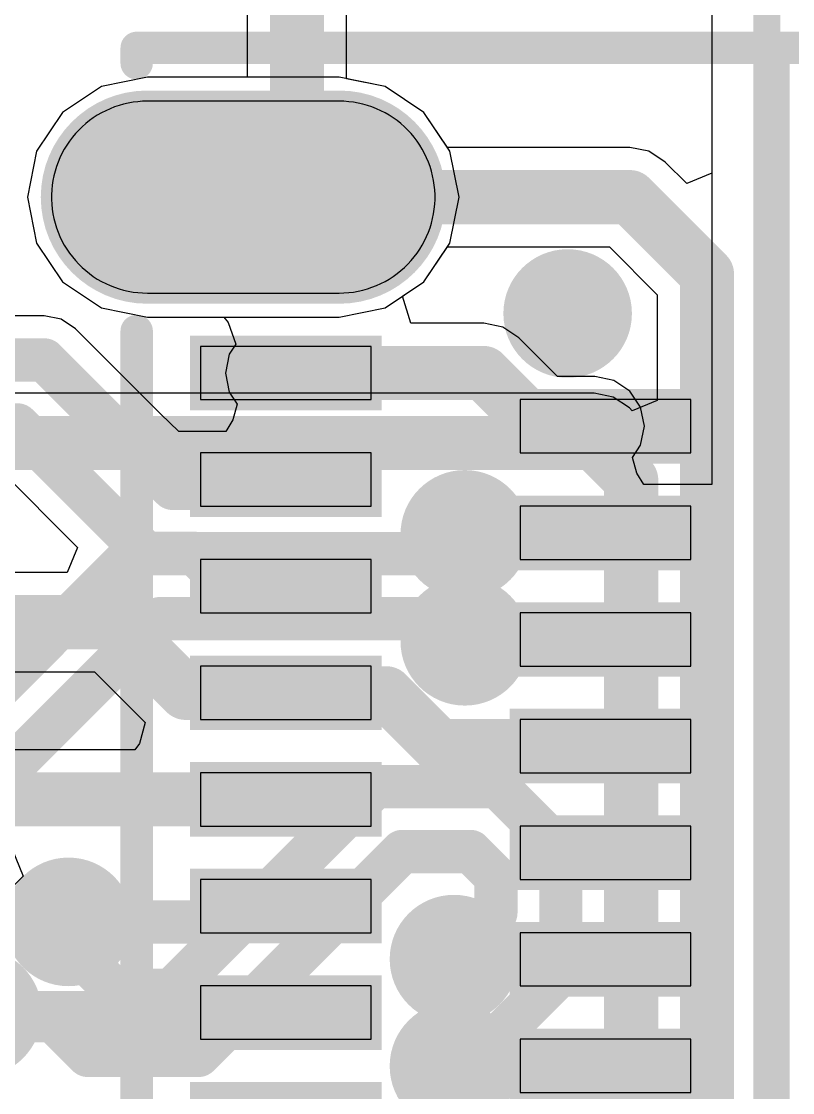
# Model space of a CAD drawing. Header units: inches. Extents: x -14.1 to 26.4, y -2.7 to 26.9.
# Drawn here: x 9.5 to 13.12, y 6.46 to 11.48 of the extents above; entities that cross this region are included whole.
import ezdxf

# ---------------------------------------------------------------- set-up
doc = ezdxf.new("R2010")
doc.units = ezdxf.units.IN
for name, color, linetype in [('Board Outline', 216, 'Continuous'), ('Bottom Layer', 5, 'Continuous'), ('Bottom Solder', 6, 'Continuous'), ('Multi-Layer', 9, 'Continuous'), ('Pad Holes', 156, 'Continuous'), ('Top Layer', 1, 'Continuous'), ('Top Overlay', 2, 'Continuous'), ('Top Paste', 8, 'Continuous'), ('Top Solder', 216, 'Continuous'), ('Via Holes', 16, 'Continuous')]:
    doc.layers.add(name, color=color, linetype=linetype)

# ---------------------------------------------------------------- blocks, each defined once
blk = doc.blocks.new('USB4155_03_C_5')
at = {"layer": 'Bottom Layer'}
h = blk.add_hatch(color=5, dxfattribs=at)
edge = h.paths.add_edge_path()
edge.add_arc((3.700018, 0.39979092), 0.4499991, 180, 360)
edge.add_line((4.150017099999999, 0.39979092), (4.150017099999999, 1.29978912))
edge.add_arc((3.700018, 1.29978912), 0.4499991, 0, 180)
edge.add_line((3.2500189, 1.29978912), (3.2500189, 0.39979092))
at = {"layer": 'Bottom Solder'}
h = blk.add_hatch(color=6, dxfattribs=at)
edge = h.paths.add_edge_path()
edge.add_arc((3.700018, 0.39979092), 0.5000117000000001, 180, 360)
edge.add_line((4.2000297, 0.39979092), (4.2000297, 1.29978912))
edge.add_arc((3.700018, 1.29978912), 0.5000117000000001, 0, 180)
edge.add_line((3.2000063, 1.29978912), (3.2000063, 0.39979092))
at = {"layer": 'Multi-Layer'}
h = blk.add_hatch(color=9, dxfattribs=at)
edge = h.paths.add_edge_path()
edge.add_arc((3.700018, 0.39979092), 0.4499991, 180, 360)
edge.add_line((4.150017099999999, 0.39979092), (4.150017099999999, 1.29978912))
edge.add_arc((3.700018, 1.29978912), 0.4499991, 0, 180)
edge.add_line((3.2500189, 1.29978912), (3.2500189, 0.39979092))
at = {"layer": 'Pad Holes'}
h = blk.add_hatch(color=7, dxfattribs=at)
edge = h.paths.add_edge_path()
edge.add_arc((3.699992599999999, 0.44999402), 0.2500122, 180, 360)
edge.add_line((3.950004799999999, 0.44999402), (3.950004799999999, 1.24996702))
edge.add_arc((3.699992599999999, 1.24996702), 0.2500122, 0, 180)
edge.add_line((3.449980399999999, 1.24996702), (3.449980399999999, 0.4499940200000001))
at = {"layer": 'Top Layer'}
h = blk.add_hatch(color=1, dxfattribs=at)
edge = h.paths.add_edge_path()
edge.add_arc((3.700018, 0.39979092), 0.4499991, 180, 360)
edge.add_line((4.150017099999999, 0.39979092), (4.150017099999999, 1.29978912))
edge.add_arc((3.700018, 1.29978912), 0.4499991, 0, 180)
edge.add_line((3.2500189, 1.29978912), (3.2500189, 0.39979092))
for points in [[(-0.2499741, 1.04989122), (3.81e-05, 1.04989122), (3.81e-05, 0.24989282), (-0.2499741, 0.24989282)], [(0.2498979, 1.04989122), (0.4999101, 1.04989122), (0.4999101, 0.24989282), (0.2498979, 0.24989282)], [(0.7500239, 1.04989122), (1.0000361, 1.04989122), (1.0000361, 0.24989282), (0.7500239, 0.24989282)], [(1.2498959, 1.04989122), (1.4999081, 1.04989122), (1.4999081, 0.24989282), (1.2498959, 0.24989282)], [(1.7500219, 1.04989122), (2.0000341, 1.04989122), (2.0000341, 0.24989282), (1.7500219, 0.24989282)], [(2.2498939, 1.04989122), (2.4999061, 1.04989122), (2.4999061, 0.24989282), (2.2498939, 0.24989282)], [(2.7500199, 1.04989122), (3.0000321, 1.04989122), (3.0000321, 0.24989282), (2.7500199, 0.24989282)], [(-0.4999101, -0.44997878), (-0.2498979, -0.44997878), (-0.2498979, -1.24997718), (-0.4999101, -1.24997718)], [(-3.81e-05, -0.44997878), (0.2499741, -0.44997878), (0.2499741, -1.24997718), (-3.81e-05, -1.24997718)], [(0.5000879, -0.44997878), (0.7501000999999999, -0.44997878), (0.7501000999999999, -1.24997718), (0.5000879, -1.24997718)], [(0.9999599, -0.44997878), (1.2499721, -0.44997878), (1.2499721, -1.24997718), (0.9999599, -1.24997718)], [(1.5000859, -0.44997878), (1.7500981, -0.44997878), (1.7500981, -1.24997718), (1.5000859, -1.24997718)], [(1.9999579, -0.44997878), (2.2499701, -0.44997878), (2.2499701, -1.24997718), (1.9999579, -1.24997718)], [(2.5000839, -0.44997878), (2.7500961, -0.44997878), (2.7500961, -1.24997718), (2.5000839, -1.24997718)]]:
    blk.add_hatch(color=1, dxfattribs=at).paths.add_polyline_path(points)
at = {"layer": 'Top Solder'}
h = blk.add_hatch(color=216, dxfattribs=at)
edge = h.paths.add_edge_path()
edge.add_arc((3.700018, 0.39979092), 0.5000117000000001, 180, 360)
edge.add_line((4.2000297, 0.39979092), (4.2000297, 1.29978912))
edge.add_arc((3.700018, 1.29978912), 0.5000117000000001, 0, 180)
edge.add_line((3.2000063, 1.29978912), (3.2000063, 0.39979092))
for points in [[(-0.8001127, 1.09990382), (-0.4500753, 1.09990382), (-0.4500753, 0.19988022), (-0.8001127, 0.19988022)], [(-0.2999867, 1.09990382), (0.0500507, 1.09990382), (0.0500507, 0.19988022), (-0.2999867, 0.19988022)], [(0.1998853, 1.09990382), (0.5499227, 1.09990382), (0.5499227, 0.19988022), (0.1998853, 0.19988022)], [(0.7000113, 1.09990382), (1.0500487, 1.09990382), (1.0500487, 0.19988022), (0.7000113, 0.19988022)], [(1.1998833, 1.09990382), (1.5499207, 1.09990382), (1.5499207, 0.19988022), (1.1998833, 0.19988022)], [(1.7000093, 1.09990382), (2.0500467, 1.09990382), (2.0500467, 0.19988022), (1.7000093, 0.19988022)], [(2.1998813, 1.09990382), (2.5499187, 1.09990382), (2.5499187, 0.19988022), (2.1998813, 0.19988022)], [(2.7000073, 1.09990382), (3.0500447, 1.09990382), (3.0500447, 0.19988022), (2.7000073, 0.19988022)], [(-0.5499227, -0.3999661799999999), (-0.1998853, -0.3999661799999999), (-0.1998853, -1.29998978), (-0.5499227, -1.29998978)], [(-0.0500507, -0.3999661799999999), (0.2999867, -0.3999661799999999), (0.2999867, -1.29998978), (-0.0500507, -1.29998978)], [(0.4500753, -0.3999661799999999), (0.8001127, -0.3999661799999999), (0.8001127, -1.29998978), (0.4500753, -1.29998978)], [(0.9499473, -0.3999661799999999), (1.2999847, -0.3999661799999999), (1.2999847, -1.29998978), (0.9499473, -1.29998978)], [(1.4500733, -0.3999661799999999), (1.8001107, -0.3999661799999999), (1.8001107, -1.29998978), (1.4500733, -1.29998978)], [(1.9499453, -0.3999661799999999), (2.2999827, -0.3999661799999999), (2.2999827, -1.29998978), (1.9499453, -1.29998978)], [(2.4500713, -0.3999661799999999), (2.8001087, -0.3999661799999999), (2.8001087, -1.29998978), (2.4500713, -1.29998978)]]:
    blk.add_hatch(color=216, dxfattribs=at).paths.add_polyline_path(points)
at = {"layer": 'Top Overlay'}
for points in [[(-3.0718506, 1.34989062, 0.15199868, 0.15199868, 0), (3.0718506, 1.34989062, 0.15199868, 0.15199868, 0)], [(4.3281854, 1.34989062, 0.15199868, 0.15199868, 0), (4.400042, 1.34989062, 0.15199868, 0.15199868, 0)], [(4.400042, 1.34989062, 0.15199868, 0.15199868, 0), (4.400042, -14.15010378, 0.15199868, 0.15199868, 0)], [(-4.3999912, -1.65012878, 0.127, 0.127, 0), (4.4000166, -1.65012878, 0.127, 0.127, 0)]]:
    blk.add_lwpolyline(points, format="xyseb", dxfattribs=at)
for points in [[(3.0338522, 1.34989062, 0.07599934, 0.07599934, 1), (3.109849, 1.34989062, 0.07599934, 0.07599934, 1)], [(4.290187, 1.34989062, 0.07599934, 0.07599934, 1), (4.3661838, 1.34989062, 0.07599934, 0.07599934, 1)], [(4.3620436, 1.34989062, 0.07599934, 0.07599934, 1), (4.438040399999999, 1.34989062, 0.07599934, 0.07599934, 1)], [(4.3620436, 1.34989062, 0.07599934, 0.07599934, 1), (4.438040399999999, 1.34989062, 0.07599934, 0.07599934, 1)], [(4.368266599999999, -1.65012878, 0.0635, 0.0635, 1), (4.4317666, -1.65012878, 0.0635, 0.0635, 1)]]:
    blk.add_lwpolyline(points, format="xyseb", close=True, dxfattribs=at)
at = {"layer": 'Top Paste'}
for p, q in [((3.5149028, 1.71008802), (3.4946844, 1.70035982)), ((3.535578399999999, 1.71880022), (3.5149028, 1.71008802)), ((3.5566604, 1.72647102), (3.535578399999999, 1.71880022)), ((3.5781234, 1.73310042), (3.5566604, 1.72647102)), ((3.599865799999999, 1.73863762), (3.5781234, 1.73310042)), ((3.6218368, 1.74308262), (3.599865799999999, 1.73863762)), ((3.6440364, 1.74643542), (3.6218368, 1.74308262)), ((3.666363, 1.74864522), (3.6440364, 1.74643542)), ((3.6887658, 1.74976282), (3.666363, 1.74864522)), ((3.6887658, 1.74976282), (3.6887658, 1.74976282)), ((3.7112194, 1.74976282), (3.6887658, 1.74976282)), ((3.7336222, 1.74864522), (3.7112194, 1.74976282)), ((3.7559488, 1.74643542), (3.7336222, 1.74864522)), ((3.7781484, 1.74308262), (3.7559488, 1.74643542)), ((3.8001194, 1.73863762), (3.7781484, 1.74308262)), ((3.821861799999999, 1.73310042), (3.8001194, 1.73863762)), ((3.8433248, 1.72647102), (3.821861799999999, 1.73310042)), ((3.8644068, 1.71880022), (3.8433248, 1.72647102)), ((3.8850824, 1.71008802), (3.8644068, 1.71880022)), ((3.9053008, 1.70035982), (3.8850824, 1.71008802)), ((3.4373058, 1.66528242), (3.419424199999999, 1.65174422)), ((3.4558478, 1.67793162), (3.4373058, 1.66528242)), ((3.474999399999999, 1.68961562), (3.4558478, 1.67793162)), ((3.4946844, 1.70035982), (3.474999399999999, 1.68961562)), ((3.9250112, 1.68961562), (3.9053008, 1.70035982)), ((3.9441374, 1.67793162), (3.9250112, 1.68961562)), ((3.9626794, 1.66528242), (3.9441374, 1.67793162)), ((3.980561, 1.65174422), (3.9626794, 1.66528242)), ((3.3857692, 1.62205162), (3.3701228, 1.60599882)), ((3.4022284, 1.63731702), (3.3857692, 1.62205162)), ((3.419424199999999, 1.65174422), (3.4022284, 1.63731702)), ((3.9977568, 1.63731702), (3.980561, 1.65174422)), ((4.014216, 1.62205162), (3.9977568, 1.63731702)), ((4.0298624, 1.60599882), (4.014216, 1.62205162)), ((3.3412684, 1.57163262), (3.3281874, 1.55339542)), ((3.355263799999999, 1.58915862), (3.3412684, 1.57163262)), ((3.3701228, 1.60599882), (3.355263799999999, 1.58915862)), ((4.044721399999999, 1.58915862), (4.0298624, 1.60599882)), ((4.058716799999999, 1.57163262), (4.044721399999999, 1.58915862)), ((4.0717978, 1.55339542), (4.058716799999999, 1.57163262)), ((3.304794, 1.51511762), (3.294557799999999, 1.49515322)), ((3.3159954, 1.53454862), (3.304794, 1.51511762)), ((3.3281874, 1.55339542), (3.3159954, 1.53454862)), ((4.0839898, 1.53454862), (4.0717978, 1.55339542)), ((4.0951912, 1.51511762), (4.0839898, 1.53454862)), ((4.1054274, 1.49515322), (4.0951912, 1.51511762)), ((3.2853122, 1.47470622), (3.277108, 1.45382742)), ((3.294557799999999, 1.49515322), (3.2853122, 1.47470622)), ((4.114673, 1.47470622), (4.1054274, 1.49515322)), ((4.1228772, 1.45382742), (4.114673, 1.47470622)), ((3.2639, 1.41095222), (3.2588962, 1.38908282)), ((3.2699706, 1.43254222), (3.2639, 1.41095222)), ((3.277108, 1.45382742), (3.2699706, 1.43254222)), ((4.1300146, 1.43254222), (4.1228772, 1.45382742)), ((4.1360852, 1.41095222), (4.1300146, 1.43254222)), ((4.141089, 1.38908282), (4.1360852, 1.41095222)), ((3.25501, 1.36698482), (3.252215999999999, 1.34470902)), ((3.2588962, 1.38908282), (3.25501, 1.36698482)), ((4.1449752, 1.36698482), (4.141089, 1.38908282)), ((4.1477692, 1.34470902), (4.1449752, 1.36698482)), ((3.2505396, 1.32233162), (3.2499808, 1.29990342)), ((3.252215999999999, 1.34470902), (3.2505396, 1.32233162)), ((4.1494456, 1.32233162), (4.1477692, 1.34470902)), ((4.1500044, 1.29990342), (4.1494456, 1.32233162)), ((3.2499808, 1.29990342), (3.2499808, 0.39990522)), ((4.1500044, 0.39990522), (4.1500044, 1.29990342)), ((-0.249936, 1.04991662), (-0.249936, 1.04991662)), ((-0.249936, 1.04991662), (-0.249936, 0.24991822)), ((5.079999999999999e-05, 1.04991662), (-0.249936, 1.04991662)), ((5.079999999999999e-05, 0.24991822), (5.079999999999999e-05, 1.04991662)), ((0.49993042, 1.04989122), (0.24993092, 1.04989122)), ((0.24993092, 1.04989122), (0.24993092, 0.24989282)), ((0.49993042, 0.24989282), (0.49993042, 1.04989122)), ((1.00005642, 1.04989122), (0.7500569199999999, 1.04989122)), ((0.7500569199999999, 1.04989122), (0.7500569199999999, 0.24989282)), ((1.00005642, 0.24989282), (1.00005642, 1.04989122)), ((1.4999208, 1.04989122), (1.249934, 1.04989122)), ((1.249934, 1.04989122), (1.249934, 0.24989282)), ((1.4999208, 0.24989282), (1.4999208, 1.04989122)), ((1.75005492, 1.04989122), (1.75005492, 1.04989122)), ((1.75005492, 1.04989122), (1.75005492, 0.24989282)), ((2.00005442, 1.04989122), (1.75005492, 1.04989122)), ((2.00005442, 0.24989282), (2.00005442, 1.04989122)), ((2.249932, 1.04989122), (2.249932, 1.04989122)), ((2.249932, 1.04989122), (2.249932, 0.24989282)), ((2.4999188, 1.04989122), (2.249932, 1.04989122)), ((2.4999188, 0.24989282), (2.4999188, 1.04989122)), ((2.750058, 1.04989122), (2.750058, 1.04989122)), ((2.750058, 1.04989122), (2.750058, 0.24989282)), ((3.0000448, 1.04989122), (2.750058, 1.04989122)), ((3.0000448, 0.24989282), (3.0000448, 1.04989122)), ((3.2499808, 0.39990522), (3.2505396, 0.3774770199999999)), ((3.2505396, 0.3774770199999999), (3.252215999999999, 0.3550996199999999)), ((3.252215999999999, 0.3550996199999999), (3.25501, 0.33282382)), ((4.1449752, 0.33282382), (4.1477692, 0.3550996199999999)), ((4.1477692, 0.3550996199999999), (4.1494456, 0.3774770199999999)), ((4.1494456, 0.3774770199999999), (4.1500044, 0.39990522)), ((3.25501, 0.33282382), (3.2588962, 0.31072582)), ((3.2588962, 0.31072582), (3.2639, 0.28885642)), ((4.1360852, 0.28885642), (4.141089, 0.31072582)), ((4.141089, 0.31072582), (4.1449752, 0.33282382)), ((3.2639, 0.28885642), (3.2699706, 0.26726642)), ((3.2699706, 0.26726642), (3.277108, 0.24598122)), ((4.1228772, 0.24598122), (4.1300146, 0.26726642)), ((4.1300146, 0.26726642), (4.1360852, 0.28885642)), ((-0.249936, 0.24991822), (5.079999999999999e-05, 0.24991822)), ((0.24993092, 0.24989282), (0.49993042, 0.24989282)), ((0.49993042, 0.24989282), (0.49993042, 0.24989282)), ((0.7500569199999999, 0.24989282), (1.00005642, 0.24989282)), ((1.00005642, 0.24989282), (1.00005642, 0.24989282)), ((1.249934, 0.24989282), (1.4999208, 0.24989282)), ((1.4999208, 0.24989282), (1.4999208, 0.24989282)), ((1.75005492, 0.24989282), (2.00005442, 0.24989282)), ((2.249932, 0.24989282), (2.4999188, 0.24989282)), ((2.750058, 0.24989282), (3.0000448, 0.24989282)), ((3.277108, 0.24598122), (3.2853122, 0.22510242)), ((3.2853122, 0.22510242), (3.294557799999999, 0.20465542)), ((3.294557799999999, 0.20465542), (3.304794, 0.18469102)), ((4.0951912, 0.18469102), (4.1054274, 0.20465542)), ((4.1054274, 0.20465542), (4.114673, 0.22510242)), ((4.114673, 0.22510242), (4.1228772, 0.24598122)), ((3.304794, 0.18469102), (3.3159954, 0.16526002)), ((3.3159954, 0.16526002), (3.3281874, 0.14641322)), ((4.0717978, 0.14641322), (4.0839898, 0.16526002)), ((4.0839898, 0.16526002), (4.0951912, 0.18469102)), ((3.3281874, 0.14641322), (3.3412684, 0.12817602)), ((3.3412684, 0.12817602), (3.355263799999999, 0.11065002)), ((3.355263799999999, 0.11065002), (3.3701228, 0.09380982)), ((4.0298624, 0.09380982), (4.044721399999999, 0.11065002)), ((4.044721399999999, 0.11065002), (4.058716799999999, 0.12817602)), ((4.058716799999999, 0.12817602), (4.0717978, 0.14641322)), ((3.3701228, 0.09380982), (3.3857692, 0.07775702)), ((3.3857692, 0.07775702), (3.4022284, 0.06249161999999999)), ((3.4022284, 0.06249161999999999), (3.419424199999999, 0.04806442)), ((3.980561, 0.04806442), (3.9977568, 0.06249161999999999)), ((3.9977568, 0.06249161999999999), (4.014216, 0.07775702)), ((4.014216, 0.07775702), (4.0298624, 0.09380982)), ((3.419424199999999, 0.04806442), (3.4373058, 0.03452622)), ((3.4373058, 0.03452622), (3.4558478, 0.02187702)), ((3.4558478, 0.02187702), (3.474999399999999, 0.01019302)), ((3.474999399999999, 0.01019302), (3.4946844, -0.00055118)), ((3.9053008, -0.00055118), (3.9250112, 0.01019302)), ((3.9250112, 0.01019302), (3.9441374, 0.02187702)), ((3.9441374, 0.02187702), (3.9626794, 0.03452622)), ((3.9626794, 0.03452622), (3.980561, 0.04806442)), ((3.4946844, -0.00055118), (3.5149028, -0.01027938)), ((3.5149028, -0.01027938), (3.535578399999999, -0.01899158)), ((3.535578399999999, -0.01899158), (3.5566604, -0.02666238)), ((3.5566604, -0.02666238), (3.5781234, -0.03329177999999999)), ((3.5781234, -0.03329177999999999), (3.599865799999999, -0.03882898)), ((3.599865799999999, -0.03882898), (3.6218368, -0.04327398)), ((3.6218368, -0.04327398), (3.6440364, -0.04662678)), ((3.6440364, -0.04662678), (3.666363, -0.04883658)), ((3.666363, -0.04883658), (3.6887658, -0.04995418)), ((3.6887658, -0.04995418), (3.7112194, -0.04995418)), ((3.7112194, -0.04995418), (3.7336222, -0.04883658)), ((3.7336222, -0.04883658), (3.7559488, -0.04662678)), ((3.7559488, -0.04662678), (3.7781484, -0.04327398)), ((3.7781484, -0.04327398), (3.8001194, -0.03882898)), ((3.8001194, -0.03882898), (3.821861799999999, -0.03329177999999999)), ((3.821861799999999, -0.03329177999999999), (3.8433248, -0.02666238)), ((3.8433248, -0.02666238), (3.8644068, -0.01899158)), ((3.8644068, -0.01899158), (3.8850824, -0.01027938)), ((3.8850824, -0.01027938), (3.9053008, -0.00055118)), ((-0.4999228, -0.45005498), (-0.4999228, -0.45005498)), ((-0.4999228, -0.45005498), (-0.4999228, -1.25005338)), ((-0.249936, -0.45005498), (-0.4999228, -0.45005498)), ((-0.249936, -1.25005338), (-0.249936, -0.45005498)), ((0.24994362, -0.45008038), (-5.588e-05, -0.45008038)), ((-5.588e-05, -0.45008038), (-5.588e-05, -1.25007878)), ((0.24994362, -1.25007878), (0.24994362, -0.45008038)), ((0.750062, -0.45008038), (0.5000751999999999, -0.45008038)), ((0.5000751999999999, -0.45008038), (0.5000751999999999, -1.25007878)), ((0.750062, -1.25007878), (0.750062, -0.45008038)), ((1.24994162, -0.45008038), (0.9999421199999999, -0.45008038)), ((0.9999421199999999, -0.45008038), (0.9999421199999999, -1.25007878)), ((1.24994162, -1.25007878), (1.24994162, -0.45008038)), ((1.50006812, -0.45008038), (1.50006812, -0.45008038)), ((1.50006812, -0.45008038), (1.50006812, -1.25007878)), ((1.75006762, -0.45008038), (1.50006812, -0.45008038)), ((1.75006762, -1.25007878), (1.75006762, -0.45008038)), ((1.99994012, -0.45008038), (1.99994012, -0.45008038)), ((1.99994012, -0.45008038), (1.99994012, -1.25007878)), ((2.249932, -0.45008038), (1.99994012, -0.45008038)), ((2.249932, -1.25007878), (2.249932, -0.45008038)), ((2.50006612, -0.45008038), (2.50006612, -0.45008038)), ((2.50006612, -0.45008038), (2.50006612, -1.25007878)), ((2.75006562, -0.45008038), (2.50006612, -0.45008038)), ((2.75006562, -1.25007878), (2.75006562, -0.45008038)), ((-0.4999228, -1.25005338), (-0.249936, -1.25005338)), ((-5.588e-05, -1.25007878), (0.24994362, -1.25007878)), ((0.24994362, -1.25007878), (0.24994362, -1.25007878)), ((0.5000751999999999, -1.25007878), (0.750062, -1.25007878)), ((0.750062, -1.25007878), (0.750062, -1.25007878)), ((0.9999421199999999, -1.25007878), (1.24994162, -1.25007878)), ((1.24994162, -1.25007878), (1.24994162, -1.25007878)), ((1.50006812, -1.25007878), (1.75006762, -1.25007878)), ((1.99994012, -1.25007878), (2.249932, -1.25007878)), ((2.50006612, -1.25007878), (2.75006562, -1.25007878))]:
    blk.add_line(p, q, dxfattribs=at)

msp = doc.modelspace()

# ---------------------------------------------------------------- hatches: boundary and pattern name
at = {"layer": 'Bottom Layer'}
h = msp.add_hatch(color=5, dxfattribs=at)
edge = h.paths.add_edge_path()
edge.add_arc((12.065, 10.1092), 0.1999996, 0, 360)
h = msp.add_hatch(color=5, dxfattribs=at)
edge = h.paths.add_edge_path()
edge.add_arc((11.5824, 9.07333974), 0.1999996, 0, 360)
h = msp.add_hatch(color=5, dxfattribs=at)
edge = h.paths.add_edge_path()
edge.add_arc((11.5824, 8.571740539999999), 0.1999996, 0, 360)
h = msp.add_hatch(color=5, dxfattribs=at)
edge = h.paths.add_edge_path()
edge.add_arc((9.722926959999999, 7.255723359999999), 0.1999996, 0, 360)
h = msp.add_hatch(color=5, dxfattribs=at)
edge = h.paths.add_edge_path()
edge.add_arc((11.5316, 7.0808596), 0.1999996, 0, 360)
h = msp.add_hatch(color=5, dxfattribs=at)
edge = h.paths.add_edge_path()
edge.add_arc((11.5316, 6.579260399999999), 0.1999996, 0, 360)
at = {"layer": 'Bottom Solder'}
h = msp.add_hatch(color=6, dxfattribs=at)
edge = h.paths.add_edge_path()
edge.add_arc((12.065, 10.1092), 0.3015996, 0, 360)
h = msp.add_hatch(color=6, dxfattribs=at)
edge = h.paths.add_edge_path()
edge.add_arc((11.5824, 9.07333974), 0.3015996, 0, 360)
h = msp.add_hatch(color=6, dxfattribs=at)
edge = h.paths.add_edge_path()
edge.add_arc((11.5824, 8.571740539999999), 0.3015996, 0, 360)
h = msp.add_hatch(color=6, dxfattribs=at)
edge = h.paths.add_edge_path()
edge.add_arc((9.722926959999999, 7.255723359999999), 0.3015996, 0, 360)
h = msp.add_hatch(color=6, dxfattribs=at)
edge = h.paths.add_edge_path()
edge.add_arc((11.5316, 7.0808596), 0.3015996, 0, 360)
h = msp.add_hatch(color=6, dxfattribs=at)
edge = h.paths.add_edge_path()
edge.add_arc((9.296399999999998, 6.8291964), 0.3015996, 0, 360)
h = msp.add_hatch(color=6, dxfattribs=at)
edge = h.paths.add_edge_path()
edge.add_arc((11.5316, 6.579260399999999), 0.3015996, 0, 360)
at = {"layer": 'Top Layer'}
h = msp.add_hatch(color=1, dxfattribs=at)
edge = h.paths.add_edge_path()
edge.add_arc((12.065, 10.1092), 0.1999996, 0, 360)
h = msp.add_hatch(color=1, dxfattribs=at)
edge = h.paths.add_edge_path()
edge.add_arc((11.5824, 9.07333974), 0.1999996, 0, 360)
h = msp.add_hatch(color=1, dxfattribs=at)
edge = h.paths.add_edge_path()
edge.add_arc((11.5824, 8.571740539999999), 0.1999996, 0, 360)
h = msp.add_hatch(color=1, dxfattribs=at)
edge = h.paths.add_edge_path()
edge.add_arc((9.722926959999999, 7.255723359999999), 0.1999996, 0, 360)
h = msp.add_hatch(color=1, dxfattribs=at)
edge = h.paths.add_edge_path()
edge.add_arc((11.5316, 7.0808596), 0.1999996, 0, 360)
h = msp.add_hatch(color=1, dxfattribs=at)
edge = h.paths.add_edge_path()
edge.add_arc((11.5316, 6.579260399999999), 0.1999996, 0, 360)
at = {"layer": 'Top Solder'}
h = msp.add_hatch(color=216, dxfattribs=at)
edge = h.paths.add_edge_path()
edge.add_arc((12.065, 10.1092), 0.3015996, 0, 360)
h = msp.add_hatch(color=216, dxfattribs=at)
edge = h.paths.add_edge_path()
edge.add_arc((11.5824, 9.07333974), 0.3015996, 0, 360)
h = msp.add_hatch(color=216, dxfattribs=at)
edge = h.paths.add_edge_path()
edge.add_arc((11.5824, 8.571740539999999), 0.3015996, 0, 360)
h = msp.add_hatch(color=216, dxfattribs=at)
edge = h.paths.add_edge_path()
edge.add_arc((9.722926959999999, 7.255723359999999), 0.3015996, 0, 360)
h = msp.add_hatch(color=216, dxfattribs=at)
edge = h.paths.add_edge_path()
edge.add_arc((11.5316, 7.0808596), 0.3015996, 0, 360)
h = msp.add_hatch(color=216, dxfattribs=at)
edge = h.paths.add_edge_path()
edge.add_arc((9.296399999999998, 6.8291964), 0.3015996, 0, 360)
h = msp.add_hatch(color=216, dxfattribs=at)
edge = h.paths.add_edge_path()
edge.add_arc((11.5316, 6.579260399999999), 0.3015996, 0, 360)
at = {"layer": 'Via Holes'}
h = msp.add_hatch(color=7, dxfattribs=at)
edge = h.paths.add_edge_path()
edge.add_arc((12.065, 10.1092), 0.0999998, 0, 360)
h = msp.add_hatch(color=7, dxfattribs=at)
edge = h.paths.add_edge_path()
edge.add_arc((11.5824, 9.07333974), 0.0999998, 0, 360)
h = msp.add_hatch(color=7, dxfattribs=at)
edge = h.paths.add_edge_path()
edge.add_arc((11.5824, 8.571740539999999), 0.0999998, 0, 360)
h = msp.add_hatch(color=7, dxfattribs=at)
edge = h.paths.add_edge_path()
edge.add_arc((9.722926959999999, 7.255723359999999), 0.0999998, 0, 360)
h = msp.add_hatch(color=7, dxfattribs=at)
edge = h.paths.add_edge_path()
edge.add_arc((11.5316, 7.0808596), 0.0999998, 0, 360)
h = msp.add_hatch(color=7, dxfattribs=at)
edge = h.paths.add_edge_path()
edge.add_arc((11.5316, 6.579260399999999), 0.0999998, 0, 360)

# ---------------------------------------------------------------- linework, layer by layer
at = {"layer": 'Board Outline'}
msp.add_lwpolyline([(12.9999994, 0, 0.127, 0.127, 0), (12.9999994, 13.99999994, 0.127, 0.127, 0)], format="xyseb", dxfattribs=at)
at = {"layer": 'Bottom Layer'}
for p, q in [((12.74103624, 13.74103678), (12.74103624, 10.76692284)), ((10.0930329, 11.2174528), (9.87780854, 11.1746411)), ((10.9930311, 11.2174528), (10.0930329, 11.2174528)), ((11.20825546, 11.1746411), (10.9930311, 11.2174528)), ((9.87780854, 11.1746411), (9.69535018, 11.05272872)), ((11.39071382, 11.05272872), (11.20825546, 11.1746411)), ((9.69535018, 11.05272872), (9.573437799999999, 10.87027036)), ((11.5007136, 10.88809862), (11.39071382, 11.05272872)), ((9.573437799999999, 10.87027036), (9.5306261, 10.655046)), ((12.35738194, 10.88809862), (11.5007136, 10.88809862)), ((12.44657658, 10.87035672), (12.35738194, 10.88809862)), ((12.52219238, 10.81983104), (12.44657658, 10.87035672)), ((12.62370348, 10.71831994), (12.52219238, 10.81983104)), ((12.74103624, 10.76692284), (12.62370348, 10.71831994)), ((9.5306261, 10.655046), (9.573437799999999, 10.43982164)), ((9.573437799999999, 10.43982164), (9.69535018, 10.25736328)), ((11.39071382, 10.25736328), (11.50068058, 10.42194258)), ((11.50068058, 10.42194258), (12.26083908, 10.42194258)), ((12.26083908, 10.42194258), (12.48573576, 10.1970459)), ((9.69535018, 10.25736328), (9.87780854, 10.1354509)), ((11.20825546, 10.1354509), (11.39071382, 10.25736328)), ((12.48573576, 10.1970459), (12.48573576, 9.70142078)), ((9.87780854, 10.1354509), (10.0930329, 10.0926392)), ((10.9930311, 10.0926392), (11.20825546, 10.1354509)), ((10.0930329, 10.0926392), (10.9930311, 10.0926392)), ((12.18966066, 9.73501736), (8.93574286, 9.73501736)), ((12.2788553, 9.71727546), (12.18966066, 9.73501736)), ((12.3544711, 9.66674978), (12.2788553, 9.71727546)), ((12.48573576, 9.70142078), (12.368403, 9.652817879999999)), ((12.368403, 9.652817879999999), (12.3544711, 9.66674978))]:
    msp.add_line(p, q, dxfattribs=at)
for points in [[(10.5428415, 10.6550206, 0.254, 0.254, 0), (12.35738194, 10.6550206, 0.254, 0.254, 0)], [(12.35738194, 10.6550206, 0.254, 0.254, 0), (12.71881378, 10.29358876, 0.254, 0.254, 0)], [(12.71881378, 5.73892172, 0.254, 0.254, 0), (12.71881378, 10.29358876, 0.254, 0.254, 0)], [(8.839199999999998, 9.50193934, 0.254, 0.254, 0), (12.18966066, 9.50193934, 0.254, 0.254, 0)], [(12.18966066, 9.50193934, 0.254, 0.254, 0), (12.36321378, 9.32838622, 0.254, 0.254, 0)], [(12.36321378, 5.886213779999999, 0.254, 0.254, 0), (12.36321378, 9.32838622, 0.254, 0.254, 0)], [(11.43826262, 8.982455999999999, 0.2032, 0.2032, 0), (11.52914636, 9.07333974, 0.2032, 0.2032, 0)], [(11.52914636, 9.07333974, 0.2032, 0.2032, 0), (11.5824, 9.07333974, 0.2032, 0.2032, 0)], [(8.932799, 7.891398999999999, 0.2032, 0.2032, 0), (10.023856, 8.982455999999999, 0.2032, 0.2032, 0)], [(10.023856, 8.982455999999999, 0.2032, 0.2032, 0), (11.43826262, 8.982455999999999, 0.2032, 0.2032, 0)], [(9.0590497, 7.586598999999999, 0.2032, 0.2032, 0), (10.1501067, 8.677655999999999, 0.2032, 0.2032, 0)], [(10.1501067, 8.677655999999999, 0.2032, 0.2032, 0), (11.43074676, 8.677655999999999, 0.2032, 0.2032, 0)], [(11.43074676, 8.677655999999999, 0.2032, 0.2032, 0), (11.53666222, 8.571740539999999, 0.2032, 0.2032, 0)], [(11.53666222, 8.571740539999999, 0.2032, 0.2032, 0), (11.5824, 8.571740539999999, 0.2032, 0.2032, 0)], [(10.20621022, 6.9342, 0.2032, 0.2032, 0), (11.16246942, 7.890459199999999, 0.2032, 0.2032, 0)], [(11.16246942, 7.890459199999999, 0.2032, 0.2032, 0), (11.73543246, 7.890459199999999, 0.2032, 0.2032, 0)], [(11.73543246, 7.890459199999999, 0.2032, 0.2032, 0), (12.03301378, 7.592877879999999, 0.2032, 0.2032, 0)], [(10.33246092, 6.6294, 0.2032, 0.2032, 0), (11.28872012, 7.5856592, 0.2032, 0.2032, 0)], [(11.28872012, 7.5856592, 0.2032, 0.2032, 0), (11.60918176, 7.5856592, 0.2032, 0.2032, 0)], [(11.60918176, 7.5856592, 0.2032, 0.2032, 0), (11.72821378, 7.46662718, 0.2032, 0.2032, 0)], [(12.03301378, 7.0120637, 0.2032, 0.2032, 0), (12.03301378, 7.592877879999999, 0.2032, 0.2032, 0)], [(11.72821378, 7.298291219999999, 0.2032, 0.2032, 0), (11.72821378, 7.46662718, 0.2032, 0.2032, 0)], [(11.5316, 7.10167744, 0.2032, 0.2032, 0), (11.72821378, 7.298291219999999, 0.2032, 0.2032, 0)], [(6.25438932, 7.281799, 0.2032, 0.2032, 0), (9.696851319999999, 7.281799, 0.2032, 0.2032, 0)], [(9.696851319999999, 7.281799, 0.2032, 0.2032, 0), (9.722926959999999, 7.255723359999999, 0.2032, 0.2032, 0)], [(9.722926959999999, 7.202469719999999, 0.2032, 0.2032, 0), (9.722926959999999, 7.255723359999999, 0.2032, 0.2032, 0)], [(9.722926959999999, 7.202469719999999, 0.2032, 0.2032, 0), (9.82132656, 7.104070119999999, 0.2032, 0.2032, 0)], [(9.82132656, 7.053232019999999, 0.2032, 0.2032, 0), (9.82132656, 7.104070119999999, 0.2032, 0.2032, 0)], [(11.5316, 7.0808596, 0.2032, 0.2032, 0), (11.5316, 7.10167744, 0.2032, 0.2032, 0)], [(9.82132656, 7.053232019999999, 0.2032, 0.2032, 0), (9.94035858, 6.9342, 0.2032, 0.2032, 0)], [(11.69861008, 6.67766, 0.2032, 0.2032, 0), (12.03301378, 7.0120637, 0.2032, 0.2032, 0)], [(9.94035858, 6.9342, 0.2032, 0.2032, 0), (10.20621022, 6.9342, 0.2032, 0.2032, 0)], [(9.3340555, 6.791540899999999, 0.2032, 0.2032, 0), (9.65196698, 6.791540899999999, 0.2032, 0.2032, 0)], [(9.65196698, 6.791540899999999, 0.2032, 0.2032, 0), (9.81410788, 6.6294, 0.2032, 0.2032, 0)], [(11.58485364, 6.579260399999999, 0.2032, 0.2032, 0), (11.68325324, 6.67766, 0.2032, 0.2032, 0)], [(11.68325324, 6.67766, 0.2032, 0.2032, 0), (11.69861008, 6.67766, 0.2032, 0.2032, 0)], [(9.81410788, 6.6294, 0.2032, 0.2032, 0), (10.33246092, 6.6294, 0.2032, 0.2032, 0)], [(11.5316, 6.579260399999999, 0.2032, 0.2032, 0), (11.58485364, 6.579260399999999, 0.2032, 0.2032, 0)]]:
    msp.add_lwpolyline(points, format="xyseb", dxfattribs=at)
for points in [[(10.4793415, 10.6550206, 0.127, 0.127, 1), (10.6063415, 10.6550206, 0.127, 0.127, 1)], [(12.29388194, 10.6550206, 0.127, 0.127, 1), (12.42088194, 10.6550206, 0.127, 0.127, 1)], [(12.29388194, 10.6550206, 0.127, 0.127, 1), (12.42088194, 10.6550206, 0.127, 0.127, 1)], [(12.65531378, 10.29358876, 0.127, 0.127, 1), (12.78231378, 10.29358876, 0.127, 0.127, 1)], [(12.65531378, 10.29358876, 0.127, 0.127, 1), (12.78231378, 10.29358876, 0.127, 0.127, 1)], [(12.12616066, 9.50193934, 0.127, 0.127, 1), (12.25316066, 9.50193934, 0.127, 0.127, 1)], [(12.12616066, 9.50193934, 0.127, 0.127, 1), (12.25316066, 9.50193934, 0.127, 0.127, 1)], [(12.29971378, 9.32838622, 0.127, 0.127, 1), (12.42671378, 9.32838622, 0.127, 0.127, 1)], [(12.29971378, 9.32838622, 0.127, 0.127, 1), (12.42671378, 9.32838622, 0.127, 0.127, 1)], [(11.47834636, 9.07333974, 0.1016, 0.1016, 1), (11.57994636, 9.07333974, 0.1016, 0.1016, 1)], [(11.47834636, 9.07333974, 0.1016, 0.1016, 1), (11.57994636, 9.07333974, 0.1016, 0.1016, 1)], [(11.5316, 9.07333974, 0.1016, 0.1016, 1), (11.6332, 9.07333974, 0.1016, 0.1016, 1)], [(9.973056, 8.982455999999999, 0.1016, 0.1016, 1), (10.074656, 8.982455999999999, 0.1016, 0.1016, 1)], [(9.973056, 8.982455999999999, 0.1016, 0.1016, 1), (10.074656, 8.982455999999999, 0.1016, 0.1016, 1)], [(11.38746262, 8.982455999999999, 0.1016, 0.1016, 1), (11.48906262, 8.982455999999999, 0.1016, 0.1016, 1)], [(11.38746262, 8.982455999999999, 0.1016, 0.1016, 1), (11.48906262, 8.982455999999999, 0.1016, 0.1016, 1)], [(10.0993067, 8.677655999999999, 0.1016, 0.1016, 1), (10.2009067, 8.677655999999999, 0.1016, 0.1016, 1)], [(10.0993067, 8.677655999999999, 0.1016, 0.1016, 1), (10.2009067, 8.677655999999999, 0.1016, 0.1016, 1)], [(11.37994676, 8.677655999999999, 0.1016, 0.1016, 1), (11.48154676, 8.677655999999999, 0.1016, 0.1016, 1)], [(11.37994676, 8.677655999999999, 0.1016, 0.1016, 1), (11.48154676, 8.677655999999999, 0.1016, 0.1016, 1)], [(11.48586222, 8.571740539999999, 0.1016, 0.1016, 1), (11.58746222, 8.571740539999999, 0.1016, 0.1016, 1)], [(11.48586222, 8.571740539999999, 0.1016, 0.1016, 1), (11.58746222, 8.571740539999999, 0.1016, 0.1016, 1)], [(11.5316, 8.571740539999999, 0.1016, 0.1016, 1), (11.6332, 8.571740539999999, 0.1016, 0.1016, 1)], [(11.11166942, 7.890459199999999, 0.1016, 0.1016, 1), (11.21326942, 7.890459199999999, 0.1016, 0.1016, 1)], [(11.11166942, 7.890459199999999, 0.1016, 0.1016, 1), (11.21326942, 7.890459199999999, 0.1016, 0.1016, 1)], [(11.68463246, 7.890459199999999, 0.1016, 0.1016, 1), (11.78623246, 7.890459199999999, 0.1016, 0.1016, 1)], [(11.68463246, 7.890459199999999, 0.1016, 0.1016, 1), (11.78623246, 7.890459199999999, 0.1016, 0.1016, 1)], [(11.23792012, 7.5856592, 0.1016, 0.1016, 1), (11.33952012, 7.5856592, 0.1016, 0.1016, 1)], [(11.23792012, 7.5856592, 0.1016, 0.1016, 1), (11.33952012, 7.5856592, 0.1016, 0.1016, 1)], [(11.55838176, 7.5856592, 0.1016, 0.1016, 1), (11.65998176, 7.5856592, 0.1016, 0.1016, 1)], [(11.55838176, 7.5856592, 0.1016, 0.1016, 1), (11.65998176, 7.5856592, 0.1016, 0.1016, 1)], [(11.98221378, 7.592877879999999, 0.1016, 0.1016, 1), (12.08381378, 7.592877879999999, 0.1016, 0.1016, 1)], [(11.98221378, 7.592877879999999, 0.1016, 0.1016, 1), (12.08381378, 7.592877879999999, 0.1016, 0.1016, 1)], [(11.67741378, 7.46662718, 0.1016, 0.1016, 1), (11.77901378, 7.46662718, 0.1016, 0.1016, 1)], [(11.67741378, 7.46662718, 0.1016, 0.1016, 1), (11.77901378, 7.46662718, 0.1016, 0.1016, 1)], [(11.67741378, 7.298291219999999, 0.1016, 0.1016, 1), (11.77901378, 7.298291219999999, 0.1016, 0.1016, 1)], [(11.67741378, 7.298291219999999, 0.1016, 0.1016, 1), (11.77901378, 7.298291219999999, 0.1016, 0.1016, 1)], [(9.64605132, 7.281799, 0.1016, 0.1016, 1), (9.74765132, 7.281799, 0.1016, 0.1016, 1)], [(9.64605132, 7.281799, 0.1016, 0.1016, 1), (9.74765132, 7.281799, 0.1016, 0.1016, 1)], [(9.672126959999998, 7.255723359999999, 0.1016, 0.1016, 1), (9.77372696, 7.255723359999999, 0.1016, 0.1016, 1)], [(9.672126959999998, 7.255723359999999, 0.1016, 0.1016, 1), (9.77372696, 7.255723359999999, 0.1016, 0.1016, 1)], [(9.672126959999998, 7.202469719999999, 0.1016, 0.1016, 1), (9.77372696, 7.202469719999999, 0.1016, 0.1016, 1)], [(9.672126959999998, 7.202469719999999, 0.1016, 0.1016, 1), (9.77372696, 7.202469719999999, 0.1016, 0.1016, 1)], [(9.77052656, 7.104070119999999, 0.1016, 0.1016, 1), (9.87212656, 7.104070119999999, 0.1016, 0.1016, 1)], [(9.77052656, 7.104070119999999, 0.1016, 0.1016, 1), (9.87212656, 7.104070119999999, 0.1016, 0.1016, 1)], [(11.4808, 7.10167744, 0.1016, 0.1016, 1), (11.5824, 7.10167744, 0.1016, 0.1016, 1)], [(11.4808, 7.10167744, 0.1016, 0.1016, 1), (11.5824, 7.10167744, 0.1016, 0.1016, 1)], [(9.77052656, 7.053232019999999, 0.1016, 0.1016, 1), (9.87212656, 7.053232019999999, 0.1016, 0.1016, 1)], [(9.77052656, 7.053232019999999, 0.1016, 0.1016, 1), (9.87212656, 7.053232019999999, 0.1016, 0.1016, 1)], [(11.4808, 7.0808596, 0.1016, 0.1016, 1), (11.5824, 7.0808596, 0.1016, 0.1016, 1)], [(11.98221378, 7.0120637, 0.1016, 0.1016, 1), (12.08381378, 7.0120637, 0.1016, 0.1016, 1)], [(11.98221378, 7.0120637, 0.1016, 0.1016, 1), (12.08381378, 7.0120637, 0.1016, 0.1016, 1)], [(9.88955858, 6.9342, 0.1016, 0.1016, 1), (9.991158579999999, 6.9342, 0.1016, 0.1016, 1)], [(9.88955858, 6.9342, 0.1016, 0.1016, 1), (9.991158579999999, 6.9342, 0.1016, 0.1016, 1)], [(10.15541022, 6.9342, 0.1016, 0.1016, 1), (10.25701022, 6.9342, 0.1016, 0.1016, 1)], [(10.15541022, 6.9342, 0.1016, 0.1016, 1), (10.25701022, 6.9342, 0.1016, 0.1016, 1)], [(9.60116698, 6.791540899999999, 0.1016, 0.1016, 1), (9.70276698, 6.791540899999999, 0.1016, 0.1016, 1)], [(9.60116698, 6.791540899999999, 0.1016, 0.1016, 1), (9.70276698, 6.791540899999999, 0.1016, 0.1016, 1)], [(11.63245324, 6.67766, 0.1016, 0.1016, 1), (11.73405324, 6.67766, 0.1016, 0.1016, 1)], [(11.63245324, 6.67766, 0.1016, 0.1016, 1), (11.73405324, 6.67766, 0.1016, 0.1016, 1)], [(11.64781008, 6.67766, 0.1016, 0.1016, 1), (11.74941008, 6.67766, 0.1016, 0.1016, 1)], [(11.64781008, 6.67766, 0.1016, 0.1016, 1), (11.74941008, 6.67766, 0.1016, 0.1016, 1)], [(9.76330788, 6.6294, 0.1016, 0.1016, 1), (9.86490788, 6.6294, 0.1016, 0.1016, 1)], [(9.76330788, 6.6294, 0.1016, 0.1016, 1), (9.86490788, 6.6294, 0.1016, 0.1016, 1)], [(10.28166092, 6.6294, 0.1016, 0.1016, 1), (10.38326092, 6.6294, 0.1016, 0.1016, 1)], [(10.28166092, 6.6294, 0.1016, 0.1016, 1), (10.38326092, 6.6294, 0.1016, 0.1016, 1)], [(11.4808, 6.579260399999999, 0.1016, 0.1016, 1), (11.5824, 6.579260399999999, 0.1016, 0.1016, 1)], [(11.53405364, 6.579260399999999, 0.1016, 0.1016, 1), (11.63565364, 6.579260399999999, 0.1016, 0.1016, 1)], [(11.53405364, 6.579260399999999, 0.1016, 0.1016, 1), (11.63565364, 6.579260399999999, 0.1016, 0.1016, 1)]]:
    msp.add_lwpolyline(points, format="xyseb", close=True, dxfattribs=at)
at = {"layer": 'Top Layer'}
for p, q in [((12.74103624, 13.74103678), (12.74103624, 9.306598099999999)), ((10.56192198, 11.68040082), (10.56192198, 11.2174528)), ((11.02807802, 11.2104805), (11.02807802, 11.68040082)), ((10.0930329, 11.2174528), (9.87780854, 11.1746411)), ((10.56192198, 11.2174528), (10.0930329, 11.2174528)), ((11.20825546, 11.1746411), (11.02807802, 11.2104805)), ((9.87780854, 11.1746411), (9.69535018, 11.05272872)), ((11.39071382, 11.05272872), (11.20825546, 11.1746411)), ((9.69535018, 11.05272872), (9.573437799999999, 10.87027036)), ((11.5126262, 10.87027036), (11.39071382, 11.05272872)), ((9.573437799999999, 10.87027036), (9.5306261, 10.655046)), ((11.5554379, 10.655046), (11.5126262, 10.87027036)), ((9.5306261, 10.655046), (9.573437799999999, 10.43982164)), ((11.5126262, 10.43982164), (11.5554379, 10.655046)), ((9.573437799999999, 10.43982164), (9.69535018, 10.25736328)), ((11.39071382, 10.25736328), (11.5126262, 10.43982164)), ((9.69535018, 10.25736328), (9.87780854, 10.1354509)), ((11.29009426, 10.19013202), (11.39071382, 10.25736328)), ((11.32861844, 10.06313202), (11.29009426, 10.19013202)), ((9.87780854, 10.1354509), (10.0930329, 10.0926392)), ((9.60937626, 10.09857518), (2.71979136, 10.09857518)), ((9.60938896, 10.09857772), (9.60937626, 10.09857518)), ((9.68867506, 10.08280432), (9.60938896, 10.09857772)), ((9.755888539999999, 10.03789458), (9.68867506, 10.08280432)), ((10.0930329, 10.0926392), (10.45153358, 10.0926392)), ((10.45153358, 10.0926392), (10.47177992, 10.06651784)), ((10.47177992, 10.06651784), (10.50779204, 9.965639199999998)), ((11.6710587, 10.06313202), (11.32861844, 10.06313202)), ((11.76025334, 10.04539012), (11.6710587, 10.06313202)), ((10.15446534, 9.63931524), (9.755888539999999, 10.03789458)), ((11.83586914, 9.994864439999999), (11.76025334, 10.04539012)), ((10.50779204, 9.965639199999998), (10.47679388, 9.91924864)), ((12.0175401, 9.81319602), (11.83586914, 9.994864439999999)), ((10.47679388, 9.91924864), (10.45905198, 9.830054)), ((10.45905198, 9.830054), (10.47679388, 9.74085936)), ((12.192, 9.81319602), (12.0175401, 9.81319602)), ((12.28119464, 9.795454119999999), (12.192, 9.81319602)), ((12.35681044, 9.74492844), (12.28119464, 9.795454119999999)), ((10.47679388, 9.74085936), (10.51509708, 9.6835341)), ((12.40733612, 9.66931264), (12.35681044, 9.74492844)), ((10.51509708, 9.6835341), (10.4943275, 9.61081898)), ((12.42507802, 9.580117999999999), (12.40733612, 9.66931264)), ((10.24133334, 9.55653918), (10.15446534, 9.63931524)), ((10.4943275, 9.61081898), (10.46141926, 9.5565341)), ((10.24133334, 9.55653664), (10.24133334, 9.55653918)), ((10.24133588, 9.5565341), (10.24133334, 9.55653664)), ((10.46141926, 9.5565341), (10.24133588, 9.5565341)), ((12.40733612, 9.49092336), (12.42507802, 9.580117999999999)), ((12.36903292, 9.4335981), (12.40733612, 9.49092336)), ((12.3898025, 9.36088298), (12.36903292, 9.4335981)), ((9.39731928, 9.37941482), (9.76492332, 9.01181078)), ((12.42271074, 9.306598099999999), (12.3898025, 9.36088298)), ((12.74103624, 9.306598099999999), (12.42271074, 9.306598099999999)), ((9.76492332, 9.01181078), (9.71632296, 8.89447802)), ((9.71632296, 8.89447802), (9.084581779999999, 8.89447802)), ((8.939240439999999, 8.42832198), (9.844819020000001, 8.42832198)), ((9.844819020000001, 8.42832198), (10.08300498, 8.19013602)), ((10.08300498, 8.19013602), (10.0556441, 8.0919193)), ((10.0556441, 8.0919193), (10.03504724, 8.06313602)), ((10.03504724, 8.06313602), (8.54788486, 8.06313602)), ((9.45805068, 7.59697998), (9.51065662, 7.46997998)), ((9.51065662, 7.46997998), (9.46724294, 7.426566299999999))]:
    msp.add_line(p, q, dxfattribs=at)
for points in [[(10.795, 10.9071791, 0.254, 0.254, 0), (10.795, 11.91699928, 0.254, 0.254, 0)], [(10.5428415, 10.6550206, 0.254, 0.254, 0), (10.795, 10.9071791, 0.254, 0.254, 0)], [(2.59005324, 9.891395, 0.2032, 0.2032, 0), (9.60938896, 9.891395, 0.2032, 0.2032, 0)], [(9.60938896, 9.891395, 0.2032, 0.2032, 0), (10.21182108, 9.28896288, 0.2032, 0.2032, 0)], [(10.69213, 9.830054, 0.254, 0.254, 0), (11.6710587, 9.830054, 0.254, 0.254, 0)], [(11.6710587, 9.830054, 0.254, 0.254, 0), (11.9209947, 9.580117999999999, 0.254, 0.254, 0)], [(11.9209947, 9.580117999999999, 0.254, 0.254, 0), (12.192, 9.580117999999999, 0.254, 0.254, 0)], [(2.59005324, 9.586594999999999, 0.2032, 0.2032, 0), (9.48313826, 9.586594999999999, 0.2032, 0.2032, 0)], [(9.48313826, 9.586594999999999, 0.2032, 0.2032, 0), (10.08557038, 8.98416288, 0.2032, 0.2032, 0)], [(10.38015704, 9.28896288, 0.2032, 0.2032, 0), (10.39771606, 9.3065219, 0.2032, 0.2032, 0)], [(10.39771606, 9.3065219, 0.2032, 0.2032, 0), (10.7195239, 9.3065219, 0.2032, 0.2032, 0)], [(10.7195239, 9.3065219, 0.2032, 0.2032, 0), (10.74293, 9.329927999999999, 0.2032, 0.2032, 0)], [(10.21182108, 9.28896288, 0.2032, 0.2032, 0), (10.38015704, 9.28896288, 0.2032, 0.2032, 0)], [(11.5824, 9.07333974, 0.2032, 0.2032, 0), (11.58572486, 9.0766646, 0.2032, 0.2032, 0)], [(11.58572486, 9.0766646, 0.2032, 0.2032, 0), (12.2394726, 9.0766646, 0.2032, 0.2032, 0)], [(12.2394726, 9.0766646, 0.2032, 0.2032, 0), (12.2428, 9.079992, 0.2032, 0.2032, 0)], [(10.08557038, 8.98416288, 0.2032, 0.2032, 0), (10.31383002, 8.98416288, 0.2032, 0.2032, 0)], [(10.31383002, 8.98416288, 0.2032, 0.2032, 0), (10.4679369, 8.830055999999999, 0.2032, 0.2032, 0)], [(10.4679369, 8.830055999999999, 0.2032, 0.2032, 0), (10.74293, 8.830055999999999, 0.2032, 0.2032, 0)], [(8.8646, 8.6614, 0.254, 0.254, 0), (9.94136188, 8.6614, 0.254, 0.254, 0)], [(9.94136188, 8.6614, 0.254, 0.254, 0), (10.27283188, 8.32993, 0.254, 0.254, 0)], [(11.5824, 8.571740539999999, 0.2032, 0.2032, 0), (11.58658846, 8.575929, 0.2032, 0.2032, 0)], [(11.58658846, 8.575929, 0.2032, 0.2032, 0), (12.238609, 8.575929, 0.2032, 0.2032, 0)], [(12.238609, 8.575929, 0.2032, 0.2032, 0), (12.2428, 8.580119999999999, 0.2032, 0.2032, 0)], [(10.27283188, 8.32993, 0.254, 0.254, 0), (10.74293, 8.32993, 0.254, 0.254, 0)], [(10.74293, 8.32993, 0.254, 0.254, 0), (10.7449239, 8.327936099999999, 0.254, 0.254, 0)], [(10.7449239, 8.327936099999999, 0.254, 0.254, 0), (11.2138587, 8.327936099999999, 0.254, 0.254, 0)], [(11.2138587, 8.327936099999999, 0.254, 0.254, 0), (11.4618008, 8.079994, 0.254, 0.254, 0)], [(11.4618008, 8.079994, 0.254, 0.254, 0), (12.2428, 8.079994, 0.254, 0.254, 0)], [(12.2428, 8.079994, 0.2032, 0.2032, 0), (12.5177931, 8.079994, 0.2032, 0.2032, 0)], [(8.451342, 7.830057999999999, 0.254, 0.254, 0), (10.74293, 7.830057999999999, 0.254, 0.254, 0)], [(10.39372826, 7.255723359999999, 0.2032, 0.2032, 0), (10.4679369, 7.329931999999999, 0.2032, 0.2032, 0)], [(10.4679369, 7.329931999999999, 0.2032, 0.2032, 0), (10.74293, 7.329931999999999, 0.2032, 0.2032, 0)], [(9.722926959999999, 7.255723359999999, 0.2032, 0.2032, 0), (10.39372826, 7.255723359999999, 0.2032, 0.2032, 0)], [(11.5316, 7.0808596, 0.2032, 0.2032, 0), (11.5320318, 7.080427799999999, 0.2032, 0.2032, 0)], [(11.5320318, 7.080427799999999, 0.2032, 0.2032, 0), (12.2423682, 7.080427799999999, 0.2032, 0.2032, 0)], [(12.2423682, 7.080427799999999, 0.2032, 0.2032, 0), (12.2428, 7.079996, 0.2032, 0.2032, 0)], [(9.2968318, 6.829628199999999, 0.2032, 0.2032, 0), (10.7424982, 6.829628199999999, 0.2032, 0.2032, 0)], [(10.7424982, 6.829628199999999, 0.2032, 0.2032, 0), (10.74293, 6.830059999999999, 0.2032, 0.2032, 0)], [(11.5316, 6.579260399999999, 0.2032, 0.2032, 0), (11.5320318, 6.5796922, 0.2032, 0.2032, 0)], [(11.5320318, 6.5796922, 0.2032, 0.2032, 0), (12.2423682, 6.5796922, 0.2032, 0.2032, 0)], [(12.2423682, 6.5796922, 0.2032, 0.2032, 0), (12.2428, 6.580124, 0.2032, 0.2032, 0)]]:
    msp.add_lwpolyline(points, format="xyseb", dxfattribs=at)
for points in [[(10.7315, 10.9071791, 0.127, 0.127, 1), (10.8585, 10.9071791, 0.127, 0.127, 1)], [(10.7315, 10.9071791, 0.127, 0.127, 1), (10.8585, 10.9071791, 0.127, 0.127, 1)], [(10.4793415, 10.6550206, 0.127, 0.127, 1), (10.6063415, 10.6550206, 0.127, 0.127, 1)], [(9.55858896, 9.891395, 0.1016, 0.1016, 1), (9.66018896, 9.891395, 0.1016, 0.1016, 1)], [(9.55858896, 9.891395, 0.1016, 0.1016, 1), (9.66018896, 9.891395, 0.1016, 0.1016, 1)], [(10.62863, 9.830054, 0.127, 0.127, 1), (10.75563, 9.830054, 0.127, 0.127, 1)], [(11.6075587, 9.830054, 0.127, 0.127, 1), (11.7345587, 9.830054, 0.127, 0.127, 1)], [(11.6075587, 9.830054, 0.127, 0.127, 1), (11.7345587, 9.830054, 0.127, 0.127, 1)], [(11.8574947, 9.580117999999999, 0.127, 0.127, 1), (11.9844947, 9.580117999999999, 0.127, 0.127, 1)], [(11.8574947, 9.580117999999999, 0.127, 0.127, 1), (11.9844947, 9.580117999999999, 0.127, 0.127, 1)], [(12.1285, 9.580117999999999, 0.127, 0.127, 1), (12.2555, 9.580117999999999, 0.127, 0.127, 1)], [(9.43233826, 9.586594999999999, 0.1016, 0.1016, 1), (9.53393826, 9.586594999999999, 0.1016, 0.1016, 1)], [(9.43233826, 9.586594999999999, 0.1016, 0.1016, 1), (9.53393826, 9.586594999999999, 0.1016, 0.1016, 1)], [(10.34691606, 9.3065219, 0.1016, 0.1016, 1), (10.44851606, 9.3065219, 0.1016, 0.1016, 1)], [(10.34691606, 9.3065219, 0.1016, 0.1016, 1), (10.44851606, 9.3065219, 0.1016, 0.1016, 1)], [(10.6687239, 9.3065219, 0.1016, 0.1016, 1), (10.7703239, 9.3065219, 0.1016, 0.1016, 1)], [(10.6687239, 9.3065219, 0.1016, 0.1016, 1), (10.7703239, 9.3065219, 0.1016, 0.1016, 1)], [(10.69213, 9.329927999999999, 0.1016, 0.1016, 1), (10.79373, 9.329927999999999, 0.1016, 0.1016, 1)], [(10.16102108, 9.28896288, 0.1016, 0.1016, 1), (10.26262108, 9.28896288, 0.1016, 0.1016, 1)], [(10.16102108, 9.28896288, 0.1016, 0.1016, 1), (10.26262108, 9.28896288, 0.1016, 0.1016, 1)], [(10.32935704, 9.28896288, 0.1016, 0.1016, 1), (10.43095704, 9.28896288, 0.1016, 0.1016, 1)], [(10.32935704, 9.28896288, 0.1016, 0.1016, 1), (10.43095704, 9.28896288, 0.1016, 0.1016, 1)], [(11.5316, 9.07333974, 0.1016, 0.1016, 1), (11.6332, 9.07333974, 0.1016, 0.1016, 1)], [(11.53492486, 9.0766646, 0.1016, 0.1016, 1), (11.63652486, 9.0766646, 0.1016, 0.1016, 1)], [(11.53492486, 9.0766646, 0.1016, 0.1016, 1), (11.63652486, 9.0766646, 0.1016, 0.1016, 1)], [(12.1886726, 9.0766646, 0.1016, 0.1016, 1), (12.2902726, 9.0766646, 0.1016, 0.1016, 1)], [(12.1886726, 9.0766646, 0.1016, 0.1016, 1), (12.2902726, 9.0766646, 0.1016, 0.1016, 1)], [(12.192, 9.079992, 0.1016, 0.1016, 1), (12.2936, 9.079992, 0.1016, 0.1016, 1)], [(10.03477038, 8.98416288, 0.1016, 0.1016, 1), (10.13637038, 8.98416288, 0.1016, 0.1016, 1)], [(10.03477038, 8.98416288, 0.1016, 0.1016, 1), (10.13637038, 8.98416288, 0.1016, 0.1016, 1)], [(10.26303002, 8.98416288, 0.1016, 0.1016, 1), (10.36463002, 8.98416288, 0.1016, 0.1016, 1)], [(10.26303002, 8.98416288, 0.1016, 0.1016, 1), (10.36463002, 8.98416288, 0.1016, 0.1016, 1)], [(10.4171369, 8.830055999999999, 0.1016, 0.1016, 1), (10.5187369, 8.830055999999999, 0.1016, 0.1016, 1)], [(10.4171369, 8.830055999999999, 0.1016, 0.1016, 1), (10.5187369, 8.830055999999999, 0.1016, 0.1016, 1)], [(10.69213, 8.830055999999999, 0.1016, 0.1016, 1), (10.79373, 8.830055999999999, 0.1016, 0.1016, 1)], [(9.87786188, 8.6614, 0.127, 0.127, 1), (10.00486188, 8.6614, 0.127, 0.127, 1)], [(9.87786188, 8.6614, 0.127, 0.127, 1), (10.00486188, 8.6614, 0.127, 0.127, 1)], [(11.5316, 8.571740539999999, 0.1016, 0.1016, 1), (11.6332, 8.571740539999999, 0.1016, 0.1016, 1)], [(11.53578846, 8.575929, 0.1016, 0.1016, 1), (11.63738846, 8.575929, 0.1016, 0.1016, 1)], [(11.53578846, 8.575929, 0.1016, 0.1016, 1), (11.63738846, 8.575929, 0.1016, 0.1016, 1)], [(12.187809, 8.575929, 0.1016, 0.1016, 1), (12.289409, 8.575929, 0.1016, 0.1016, 1)], [(12.187809, 8.575929, 0.1016, 0.1016, 1), (12.289409, 8.575929, 0.1016, 0.1016, 1)], [(12.192, 8.580119999999999, 0.1016, 0.1016, 1), (12.2936, 8.580119999999999, 0.1016, 0.1016, 1)], [(10.20933188, 8.32993, 0.127, 0.127, 1), (10.33633188, 8.32993, 0.127, 0.127, 1)], [(10.20933188, 8.32993, 0.127, 0.127, 1), (10.33633188, 8.32993, 0.127, 0.127, 1)], [(10.67943, 8.32993, 0.127, 0.127, 1), (10.80643, 8.32993, 0.127, 0.127, 1)], [(10.67943, 8.32993, 0.127, 0.127, 1), (10.80643, 8.32993, 0.127, 0.127, 1)], [(10.6814239, 8.327936099999999, 0.127, 0.127, 1), (10.8084239, 8.327936099999999, 0.127, 0.127, 1)], [(10.6814239, 8.327936099999999, 0.127, 0.127, 1), (10.8084239, 8.327936099999999, 0.127, 0.127, 1)], [(11.1503587, 8.327936099999999, 0.127, 0.127, 1), (11.2773587, 8.327936099999999, 0.127, 0.127, 1)], [(11.1503587, 8.327936099999999, 0.127, 0.127, 1), (11.2773587, 8.327936099999999, 0.127, 0.127, 1)], [(11.3983008, 8.079994, 0.127, 0.127, 1), (11.5253008, 8.079994, 0.127, 0.127, 1)], [(11.3983008, 8.079994, 0.127, 0.127, 1), (11.5253008, 8.079994, 0.127, 0.127, 1)], [(12.1793, 8.079994, 0.127, 0.127, 1), (12.3063, 8.079994, 0.127, 0.127, 1)], [(12.192, 8.079994, 0.1016, 0.1016, 1), (12.2936, 8.079994, 0.1016, 0.1016, 1)], [(12.4669931, 8.079994, 0.1016, 0.1016, 1), (12.5685931, 8.079994, 0.1016, 0.1016, 1)], [(10.67943, 7.830057999999999, 0.127, 0.127, 1), (10.80643, 7.830057999999999, 0.127, 0.127, 1)], [(10.4171369, 7.329931999999999, 0.1016, 0.1016, 1), (10.5187369, 7.329931999999999, 0.1016, 0.1016, 1)], [(10.4171369, 7.329931999999999, 0.1016, 0.1016, 1), (10.5187369, 7.329931999999999, 0.1016, 0.1016, 1)], [(10.69213, 7.329931999999999, 0.1016, 0.1016, 1), (10.79373, 7.329931999999999, 0.1016, 0.1016, 1)], [(9.672126959999998, 7.255723359999999, 0.1016, 0.1016, 1), (9.77372696, 7.255723359999999, 0.1016, 0.1016, 1)], [(10.34292826, 7.255723359999999, 0.1016, 0.1016, 1), (10.44452826, 7.255723359999999, 0.1016, 0.1016, 1)], [(10.34292826, 7.255723359999999, 0.1016, 0.1016, 1), (10.44452826, 7.255723359999999, 0.1016, 0.1016, 1)], [(11.4808, 7.0808596, 0.1016, 0.1016, 1), (11.5824, 7.0808596, 0.1016, 0.1016, 1)], [(11.4812318, 7.080427799999999, 0.1016, 0.1016, 1), (11.5828318, 7.080427799999999, 0.1016, 0.1016, 1)], [(11.4812318, 7.080427799999999, 0.1016, 0.1016, 1), (11.5828318, 7.080427799999999, 0.1016, 0.1016, 1)], [(12.1915682, 7.080427799999999, 0.1016, 0.1016, 1), (12.2931682, 7.080427799999999, 0.1016, 0.1016, 1)], [(12.1915682, 7.080427799999999, 0.1016, 0.1016, 1), (12.2931682, 7.080427799999999, 0.1016, 0.1016, 1)], [(12.192, 7.079996, 0.1016, 0.1016, 1), (12.2936, 7.079996, 0.1016, 0.1016, 1)], [(10.6916982, 6.829628199999999, 0.1016, 0.1016, 1), (10.7932982, 6.829628199999999, 0.1016, 0.1016, 1)], [(10.6916982, 6.829628199999999, 0.1016, 0.1016, 1), (10.7932982, 6.829628199999999, 0.1016, 0.1016, 1)], [(10.69213, 6.830059999999999, 0.1016, 0.1016, 1), (10.79373, 6.830059999999999, 0.1016, 0.1016, 1)], [(11.4808, 6.579260399999999, 0.1016, 0.1016, 1), (11.5824, 6.579260399999999, 0.1016, 0.1016, 1)], [(11.4812318, 6.5796922, 0.1016, 0.1016, 1), (11.5828318, 6.5796922, 0.1016, 0.1016, 1)], [(11.4812318, 6.5796922, 0.1016, 0.1016, 1), (11.5828318, 6.5796922, 0.1016, 0.1016, 1)], [(12.1915682, 6.5796922, 0.1016, 0.1016, 1), (12.2931682, 6.5796922, 0.1016, 0.1016, 1)], [(12.1915682, 6.5796922, 0.1016, 0.1016, 1), (12.2931682, 6.5796922, 0.1016, 0.1016, 1)], [(12.192, 6.580124, 0.1016, 0.1016, 1), (12.2936, 6.580124, 0.1016, 0.1016, 1)]]:
    msp.add_lwpolyline(points, format="xyseb", close=True, dxfattribs=at)

# ---------------------------------------------------------------- block references
at = {"rotation": 90}
msp.add_blockref('USB4155_03_C_5', (11.39282202, 6.955028), dxfattribs=at)

doc.saveas('drawing.dxf')
